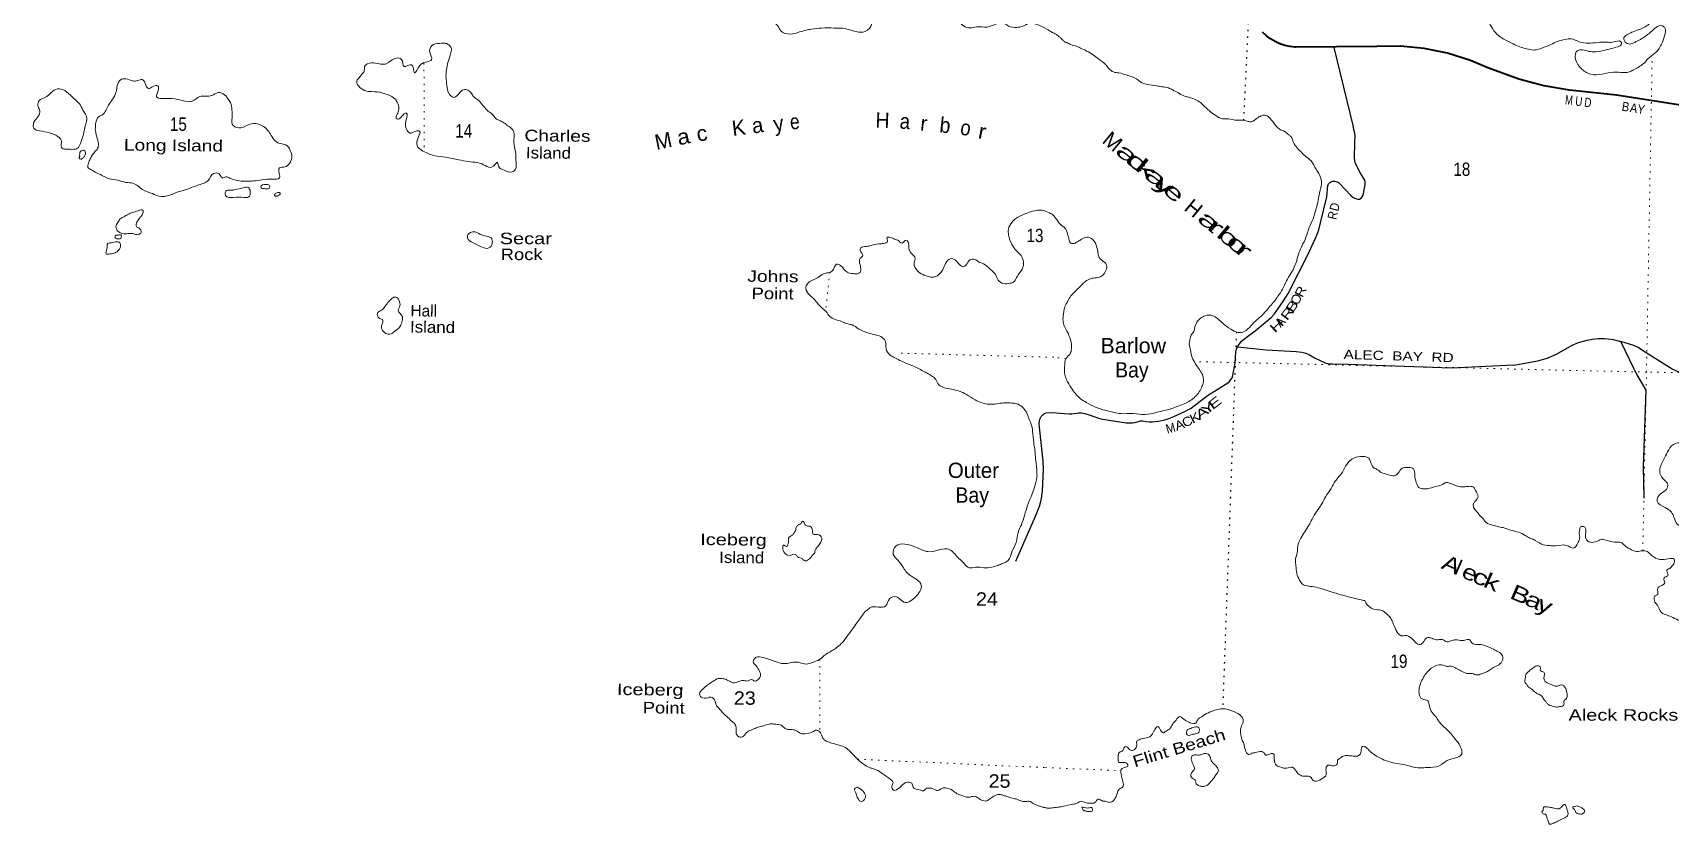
# Model space of a CAD drawing. Header units: feet. Extents: x -493433 to -244333, y 184684 to 373072.
# Drawn here: x -472415 to -451013, y 341896 to 352244 of the extents above; entities that cross this region are included whole.
import ezdxf
from ezdxf.enums import TextEntityAlignment as Align

# ---------------------------------------------------------------- set-up
doc = ezdxf.new("R2010")
doc.units = ezdxf.units.FT
doc.header["$LTSCALE"] = 60
doc.linetypes.add('DOTTED', pattern=[1.5, 0.3, -1.2])
for name, color, linetype, lineweight in [('26', 7, 'Continuous', 40), ('27', 7, 'Continuous', 13), ('29', 7, 'Continuous', 25), ('30', 7, 'Continuous', 13), ('39', 7, 'Continuous', 13), ('41', 7, 'Continuous', 13), ('6', 7, 'DOTTED', 25), ('7', 7, 'DOTTED', 13)]:
    doc.layers.add(name, color=color, linetype=linetype, lineweight=lineweight)
doc.layers.add('42', color=7, linetype='Continuous')

msp = doc.modelspace()

# ---------------------------------------------------------------- linework, layer by layer
at = {"layer": '26'}
msp.add_lwpolyline([(-450823.73, 351287.45), (-451716.31, 351426.56), (-452286.84, 351490.68), (-452327.88, 351494.92), (-452664.49, 351549.75), (-452993.52, 351639.46), (-453397.37, 351786.29), (-453625.33, 351882.28), (-453922.49, 351975.7), (-454227.79, 352037.55), (-454537.88, 352067.14), (-454849.37, 352064.16), (-455907.51, 352053.85), (-455917.11, 352054.43), (-455984.8, 352062.57), (-456051.28, 352077.75), (-456115.8, 352099.79), (-456177.67, 352128.46), (-456236.2, 352163.43), (-456290.76, 352204.34), (-456340.74, 352250.72)], dxfattribs=at)
at = {"layer": '29'}
for p, q in [((-455410.82, 352053.37), (-455156.37, 351013.03)), ((-451481.57, 347835.07), (-451660.13, 348208.85))]:
    msp.add_line(p, q, dxfattribs=at)
for points in [[(-456667.4, 348138.29), (-456618.59, 348207.21), (-456573.41, 348244.69), (-456436.76, 348346.13), (-456229.59, 348522.54), (-456184.41, 348568.84), (-456065.4, 348738.64), (-456004.79, 348835.66), (-455744.72, 349347.24), (-455633.42, 349598.62), (-455606.97, 349666.98), (-455581.63, 349757.38), (-455502.29, 350096.97), (-455489.06, 350246.91), (-455478.6, 350266.77), (-455462.07, 350284.41), (-455446.65, 350294.33), (-455422.95, 350304.25), (-455397.06, 350305.36), (-455365.1, 350296.53), (-455346.37, 350285.51), (-455330.38, 350268.96), (-455189.33, 350114.61), (-455157.93, 350091.46), (-455124.87, 350077.13), (-455095.12, 350070.51), (-455074.72, 350070.51), (-455052.14, 350081.54), (-455040.02, 350096.97), (-455027.9, 350121.23), (-455021.83, 350141.07), (-455000.35, 350260.15), (-454998.7, 350295.44), (-455004.2, 350317.48), (-455057.09, 350401.27), (-455093.47, 350465.23), (-455128.73, 350549.02), (-455136.44, 350573.28), (-455140.84, 350604.14), (-455133.13, 350814.74), (-455130.93, 350891.91), (-455133.13, 350931.61), (-455156.37, 351013.03)], [(-453056.28, 347898.66), (-452742.25, 347953.06), (-452622.13, 347988.34), (-452499.82, 348041.26), (-452292.65, 348160.34), (-452212.21, 348195.62), (-452099.81, 348226.49), (-452033.69, 348237.51), (-451956.55, 348246.33), (-451872.81, 348246.33), (-451825.43, 348244.13), (-451758.2, 348235.31), (-451660.13, 348208.85)], [(-459082.59, 347279.42), (-458990.31, 347271.7), (-458866.9, 347262.88), (-458834.09, 347263.43), (-458743.48, 347276.11), (-458726.1, 347276.66), (-458709.57, 347275.56), (-458662.18, 347265.63), (-458606.83, 347249.65), (-458472.65, 347202.79), (-458430.52, 347192.32), (-458121.98, 347143.81), (-458068.77, 347143.26), (-458041.22, 347144.36), (-458011.78, 347148.22), (-457932.44, 347170.27), (-457907.88, 347170.82), (-457857.51, 347161.45), (-457819.72, 347157.59), (-457778.17, 347157.04), (-457701.81, 347166.41), (-457620.26, 347184.05), (-457566.59, 347201.14), (-457501.79, 347227.05), (-457358.54, 347292.1), (-457308.95, 347318.56), (-457275.68, 347337.86), (-457234.01, 347364.87), (-457059.7, 347501.03), (-457005.35, 347537.97), (-456795.23, 347668.61), (-456772.84, 347686.82), (-456754.1, 347708.87), (-456739.78, 347733.12), (-456729.11, 347761.22), (-456699.2, 347927.7), (-456690.38, 348068.82), (-456681.39, 348106.88), (-456667.4, 348138.29)], [(-456667.4, 348138.29), (-456294.94, 348098.6), (-455900.44, 348078.75), (-455827.71, 348069.93), (-455774.82, 348056.7), (-455737.35, 348039.06), (-455653.61, 347990.55), (-455521.37, 347928.81), (-455479.5, 347917.78), (-455426.6, 347915.58), (-455345.76, 347910.64)], [(-450818.47, 347798.42), (-450886.56, 347807.53), (-450919.62, 347816.35), (-450987.94, 347847.22), (-451056.26, 347889.12), (-451373.62, 348091.98), (-451433.13, 348127.26), (-451488.22, 348153.72), (-451660.13, 348208.85)], [(-453056.28, 347898.66), (-453874.55, 347858.91), (-455345.76, 347910.64)], [(-451481.57, 347835.07), (-451449.61, 347770.19), (-451329.53, 347569.35), (-451367.55, 346572.6), (-451359.81, 346158.01)], [(-459565.1, 345335.01), (-459310.19, 345923.11), (-459253.93, 346064.39), (-459229.66, 346154.91), (-459217.52, 346249.84), (-459204.28, 346541.24), (-459206.49, 346642.79), (-459257.24, 347088.74), (-459258.89, 347131.78), (-459255.58, 347166), (-459250.07, 347192.49), (-459235.17, 347225.61), (-459210.35, 347254.31), (-459190.49, 347266.45), (-459168.98, 347274.18), (-459083.91, 347280.03)]]:
    msp.add_lwpolyline(points, dxfattribs=at)
at = {"layer": '39'}
msp.add_lwpolyline([(-458928.46, 349696.33), (-458972.71, 349727.88), (-458997.66, 349752.84), (-459031.92, 349802.29)], dxfattribs=at)
for points in [[(-451291.95, 357268.91), (-451269.2, 357309.04), (-451280.63, 357359.73), (-451279.89, 357414.29), (-451242.84, 357466.36), (-451179.44, 357526.17), (-451079.78, 357579.43), (-451051.74, 357562.89), (-451010.2, 357499.68), (-450962.7, 357428.31), (-450917.5, 357336.75), (-450894.26, 357263.67), (-450948.04, 357169.37), (-450974.09, 357034.28), (-451016.38, 356893.34), (-451060.88, 356738.28), (-451117.03, 356617.73), (-451154.38, 356543.43), (-451207.8, 356475.41), (-451326.14, 356383.98), (-451416.12, 356300.27), (-451516.46, 356196.48), (-451592.11, 356126.73), (-451635.59, 356046.44), (-451693.81, 355921.88), (-451737.33, 355839.58), (-451800.48, 355797.96), (-451880.09, 355734.32), (-451982.83, 355602.26), (-452037.15, 355467.55), (-452084.95, 355367.1), (-452150.84, 355272.97), (-452214.84, 355168.7), (-452294.04, 354985.79), (-452423.49, 354819.72), (-452463.65, 354686.84), (-452493.99, 354533.61), (-452539.04, 354338.13), (-452587.55, 354185.14), (-452664.16, 354044.65), (-452770.83, 353920.73), (-452901.7, 353799.14), (-452997.84, 353707.43), (-453101.94, 353623.9), (-453189.57, 353564.41), (-453321.82, 353489.34), (-453446.63, 353367.68), (-453535.11, 353245.54), (-453597.15, 353137.2), (-453671.24, 353033.06), (-453685.22, 352895.79), (-453624.77, 352737.32), (-453547.85, 352602.9), (-453410.96, 352423.21), (-453278.36, 352225.38), (-453144.28, 352136.7), (-453041.98, 352086.84), (-452867.12, 352027.93), (-452784.46, 352018.76), (-452691.24, 352043.81), (-452571.48, 352090.74), (-452490.19, 352130.1), (-452386.88, 352155.02), (-452305.99, 352164.06), (-452203.53, 352126.32), (-452078.61, 352106.48), (-451967.42, 352117.15), (-451834.1, 352121.45), (-451765.46, 352120.55), (-451656.37, 352125.18), (-451648.65, 352098.8), (-451699.64, 352061.06), (-451784.75, 352037.93), (-451888.09, 352010.99), (-452011.48, 351994.42), (-452100.17, 352005.7), (-452178.68, 352022.9), (-452231.44, 352003.38), (-452254.85, 351914.75), (-452199.8, 351804.87), (-452089.98, 351714.48), (-451940.81, 351696.34), (-451782.91, 351726.6), (-451659.77, 351724.98), (-451574.96, 351725.89), (-451475.46, 351767.02), (-451351.15, 351852.31), (-451281.52, 351924.16), (-451191.71, 351995.75), (-451115.3, 352122.09), (-451079.48, 352232.79), (-451088.45, 352315.79), (-451124.51, 352336.48), (-451193.45, 352315.15), (-451293.51, 352231.57), (-451417.81, 352148.31), (-451495.06, 352108.9)], [(-462824.74, 353569.5), (-462769.54, 353441.48), (-462677.52, 353353.52), (-462564.96, 353295.68), (-462434.42, 353217.42), (-462390.91, 353129.98), (-462381.66, 353051), (-462396.64, 352974.3), (-462425.97, 352879.56), (-462455.1, 352803.02), (-462497.94, 352767.08), (-462562.9, 352741.48), (-462617.4, 352748.14), (-462696.29, 352742.92), (-462751.43, 352690.93), (-462855.08, 352639.46), (-462883.5, 352627.63), (-462983.42, 352547.81), (-462994.73, 352436.69), (-462920.64, 352373.19), (-462815.36, 352388.24), (-462682.48, 352340.29), (-462634.81, 352262.92), (-462519.99, 352227.3), (-462392.35, 352254.24), (-462307.21, 352277.59), (-462234.29, 352290.96), (-462100.73, 352305.7), (-461939.02, 352305.98), (-461825.87, 352302.74), (-461680.72, 352266.79), (-461563.64, 352253.39), (-461461.77, 352327.13), (-461458.65, 352428.22), (-461560.99, 352496.07), (-461656.97, 352592.16), (-461563.41, 352645.76), (-461482.74, 352628.71), (-461380.53, 352548.73), (-461354.32, 352542.38), (-461259.42, 352533.27), (-461146, 352554.29), (-461008.59, 352550.79), (-460802.22, 352568.79), (-460725.22, 352586.16), (-460650.16, 352611.65), (-460622.92, 352700.34), (-460551.85, 352729.91), (-460496.07, 352654.48), (-460381.62, 352584.48), (-460323.69, 352521.16), (-460298.04, 352464.25), (-460298.7, 352403.58), (-460162.3, 352307.05), (-460079.28, 352320.31), (-459941.85, 352318.83), (-459793.77, 352367.8), (-459720.99, 352369.04), (-459662.77, 352332), (-459551.79, 352314.63), (-459482.96, 352324), (-459389.49, 352369.51), (-459274.53, 352346.02), (-459161.93, 352292.22), (-459087.61, 352248.95), (-459063.86, 352236.74)], [(-451495.06, 352108.9), (-451559.83, 352097.63), (-451611.8, 352136.72), (-451617.25, 352181.26), (-451580.42, 352217.16), (-451444.34, 352276.01), (-451340.73, 352323.16), (-451206.29, 352410.33), (-451147.37, 352437.85), (-451088.17, 352485.59), (-451008.23, 352573.47), (-450946.25, 352677.77), (-450865.47, 352828.31), (-450795.46, 352928.46), (-450705.46, 353014.2), (-450617.7, 353083.79), (-450479.55, 353146.65), (-450284.58, 353231), (-450106, 353297.38), (-449951.78, 353353.97), (-449803.59, 353412.66), (-449618.85, 353487.04)], [(-466460.4, 351214.02), (-466410.22, 351181.11), (-466356.31, 351119.86), (-466302.03, 351092.98), (-466241.77, 351057.95), (-466207.72, 351029.26), (-466139.6, 350973.92), (-466123.92, 350929.26), (-466127.02, 350830.19), (-466117.75, 350753.23), (-466102.55, 350664.07), (-466097.7, 350552.78), (-466104.77, 350459.82), (-466149.63, 350423.9), (-466252.46, 350447.26), (-466326.67, 350500.64), (-466342.29, 350551.37), (-466381.11, 350513.36), (-466436.01, 350483.62), (-466522.54, 350518.93), (-466611.18, 350546.18), (-466718.16, 350559.47), (-466849.29, 350583.13), (-467018.7, 350617.32), (-467159.98, 350637.05), (-467274.76, 350676.71), (-467353.1, 350722.05), (-467387.03, 350760.85), (-467371.54, 350884.05), (-467358.63, 350956.73), (-467407.13, 350957.25), (-467484.22, 350931.79), (-467541.86, 351021.4), (-467532.85, 351106.25), (-467529.88, 351193.19), (-467558.27, 351185.4), (-467613.49, 351125.32), (-467658.05, 351117.71), (-467665.98, 351131.95), (-467645.08, 351194.43), (-467628.23, 351256.94), (-467651.6, 351338.1), (-467685.46, 351384.98), (-467759.77, 351428.26), (-467840.33, 351455.42), (-467882.64, 351468.01), (-468013.94, 351475.49), (-468080.48, 351490.37), (-468156.64, 351549.84), (-468178.1, 351620.86), (-468147.41, 351654.91), (-468114.57, 351701.08), (-468083.81, 351741.2), (-468079.16, 351797.78), (-467983.57, 351851.35), (-467803.85, 351835.26), (-467683.82, 351906.78), (-467595, 351895.71), (-467559.64, 351802.29), (-467464.38, 351825.53), (-467427.13, 351719.96), (-467353.31, 351816.24), (-467280.07, 351859.95), (-467200.9, 351891.46), (-467226.09, 351990.83), (-467196.87, 352075.46), (-467093.47, 352104.69), (-467008.61, 352101.75), (-466942.62, 352036.32), (-466949.19, 351989.87), (-466959.76, 351947.51), (-466989.06, 351854.79), (-467008.26, 351761.96), (-467013.41, 351660.89), (-467002.38, 351559.64), (-466967.32, 351437.91), (-466907.11, 351398.84), (-466839.8, 351454.74), (-466784.75, 351498.64), (-466728.2, 351493.99), (-466684.16, 351455.09), (-466652.3, 351410.25), (-466580.16, 351352.84), (-466552.22, 351320.18), (-466460.4, 351214.02)], [(-459063.86, 352236.74), (-459036.13, 352220.86), (-459017.63, 352206.13), (-458998, 352192.54), (-458982.83, 352181.48)], [(-458909.6, 352118.7), (-458928.17, 352127.67), (-458944.06, 352140.72), (-458968.45, 352165.11), (-458982.83, 352181.48)], [(-458909.6, 352118.7), (-458898.96, 352115.5), (-458844.81, 352088.51), (-458766.38, 352065.24), (-458722.25, 352044.44), (-458640, 352004.95), (-458553.88, 351953.28), (-458485.92, 351901.85), (-458396.01, 351831.94), (-458344.32, 351772.64), (-458290.36, 351731.5), (-458217.85, 351718.41), (-458123.3, 351692.91), (-457990.72, 351642.65), (-457918.73, 351591.17), (-457842.32, 351567.92), (-457727.47, 351550.24), (-457656.95, 351539.2), (-457568.35, 351521.86), (-457520.2, 351498.99), (-457425.97, 351449.24), (-457349.75, 351411.85), (-457291.38, 351398.95), (-457187, 351353.1), (-457152.99, 351330.42), (-457099.14, 351281.2), (-457011.35, 351203.23), (-456993.38, 351188.84), (-456911.29, 351137.22), (-456865.11, 351118.42), (-456786.35, 351119.41), (-456677.59, 351099.78), (-456618.99, 351103.05), (-456534.42, 351085.76), (-456477.92, 351083), (-456418.83, 351122.65), (-456357.78, 351158.23), (-456297.13, 351163.49), (-456243.18, 351122.36), (-456183.57, 351050.82), (-456139.84, 350999.71), (-456093.8, 350970.8), (-456043.63, 350947.91), (-455997.72, 350908.89), (-455969.76, 350886.29), (-455938.5, 350809.06), (-455888.96, 350739.68), (-455827.25, 350674.19), (-455777.42, 350627.04), (-455705.53, 350567.47), (-455642.39, 350459.5), (-455606.81, 350402.43), (-455571.9, 350296.86), (-455596.13, 350147.59), (-455613.48, 350058.88), (-455645.52, 349929.93), (-455679.4, 349813.14), (-455731.46, 349696.58), (-455773.53, 349571.81), (-455827.63, 349453.26), (-455863.02, 349374.89), (-455894.8, 349264.13), (-455969.75, 349097.34), (-456029.63, 348999.08), (-456079.53, 348892.6), (-456139.36, 348798.39), (-456244.09, 348668.37), (-456338.4, 348562.48), (-456414.05, 348492.73), (-456491.83, 348414.92), (-456581.72, 348337.27), (-456662.64, 348326.21), (-456756.94, 348369.9), (-456860.9, 348446.06), (-456928.72, 348507.6), (-456994.84, 348544.85), (-457091.77, 348544.11), (-457152.8, 348510.55), (-457199.94, 348458.61), (-457229.32, 348376.12), (-457239.94, 348337.86), (-457272.87, 348291.8), (-457289.84, 348231.38), (-457298.76, 348168.83), (-457287.3, 348120.17), (-457268.4, 348024.91), (-457227.27, 347931.39), (-457189.65, 347876.31), (-457144.15, 347806.98), (-457122.6, 347758.19), (-457117.83, 347663.12), (-457140.86, 347602.78), (-457157.47, 347568.63), (-457268.15, 347446.79), (-457414.51, 347373.92), (-457568.73, 347317.33)], [(-471643.21, 350634.82), (-471602.2, 350688.98), (-471567.4, 350729.06), (-471556.61, 350791.64), (-471577.85, 350882.88), (-471596.85, 350994.33), (-471590, 351067.06), (-471552.76, 351145.54), (-471499.88, 351175.31), (-471460.91, 351227.48), (-471423.76, 351297.86), (-471372.4, 351374.17), (-471329.01, 351460.67), (-471299.35, 351585.74), (-471268.55, 351629.91), (-471197.68, 351641.28), (-471107.02, 351614.01), (-471044.3, 351619.4), (-470983.54, 351630.88), (-470943.65, 351581.91), (-470903.95, 351514.74), (-470853.18, 351536.44), (-470780.25, 351551.83), (-470774.89, 351487.05), (-470795.98, 351406.38), (-470685.07, 351382.94), (-470521.45, 351373.08), (-470329.67, 351350.79), (-470229.98, 351410.39), (-470074.2, 351422.87), (-469992.92, 351462.44), (-469864.39, 351386.22), (-469815.03, 351278.5), (-469809.65, 351215.74), (-469806.13, 351167.16), (-469807.41, 351049.87), (-469723.05, 351000.42), (-469615.61, 351029.6), (-469528.37, 351059), (-469423.57, 351031.57), (-469341.38, 350967.99), (-469297.63, 350902.8), (-469241.85, 350827.36), (-469179.55, 350794.33), (-469106.95, 350779.39), (-469049.13, 350705.95), (-469027.8, 350622.8), (-469059.08, 350534.15), (-469116.16, 350490.27), (-469191.09, 350476.92), (-469191.91, 350402.09), (-469190.5, 350345.44), (-469287.69, 350330.31), (-469421.21, 350319.62), (-469528.48, 350306.62), (-469712.39, 350308.6), (-469839.35, 350344.35), (-469889.72, 350359.05), (-469936.31, 350349.44), (-469982.22, 350402.52), (-470050.94, 350403.26), (-470122.67, 350313.02), (-470260.8, 350249.79), (-470413.02, 350192.78), (-470546.87, 350151.75), (-470622, 350120.2), (-470761.61, 350107.54), (-470850.18, 350140.86), (-470978.96, 350194.83), (-471105.4, 350277.1), (-471198.26, 350288.21), (-471303.07, 350315.63), (-471418.07, 350335.08), (-471528.66, 350388.85), (-471597.02, 350421.95), (-471647.24, 350450.81), (-471693.39, 350481.64), (-471690.93, 350522.07), (-471670.06, 350582.52), (-471643.21, 350634.82)], [(-471708.91, 351098.68), (-471725.76, 351036.17), (-471738.44, 350985.74), (-471757.57, 350898.98), (-471791.01, 350798.21), (-471830.11, 350733.91), (-471882.82, 350720.32), (-471961.64, 350721.17), (-472030.22, 350734.05), (-472044.08, 350760.49), (-472037.36, 350821.09), (-472087.16, 350888.37), (-472197.81, 350936.09), (-472324.87, 350961.73), (-472401.32, 350994.91), (-472398.42, 351075.78), (-472349.16, 351144.02), (-472324.38, 351192.29), (-472325.94, 351234.78), (-472347.53, 351293.67), (-472328.62, 351360.2), (-472255.47, 351395.82), (-472157.55, 351477.69), (-472066.23, 351511.09), (-471971.64, 351473.66), (-471873.6, 351381.59), (-471803.56, 351316.12), (-471760, 351232.72), (-471708.62, 351124.97), (-471710.93, 351098.71)], [(-471801.01, 350630.23), (-471790.16, 350691.01), (-471767.77, 350704.93), (-471745.47, 350710.75), (-471729.55, 350688.33), (-471732.12, 350637.8), (-471754.63, 350611.75), (-471785.17, 350591.85), (-471809.75, 350609.4), (-471800.92, 350630.45)], [(-469764.53, 350195.64), (-469668.94, 350215.09), (-469596.12, 350220.38), (-469572.44, 350167.53), (-469593.42, 350096.97), (-469656.14, 350091.58), (-469791.57, 350091.02), (-469894.36, 350118.42), (-469889.7, 350175), (-469833, 350184.5), (-469763.8, 350195.76)], [(-469371.78, 350260.86), (-469346.02, 350258.15), (-469324.92, 350251.83), (-469321.3, 350213.37), (-469341.62, 350203.47), (-469390.1, 350206.02), (-469430.41, 350216.57), (-469424, 350248.86), (-469393.25, 350259.51), (-469371.78, 350260.86)], [(-469249.6, 350134.41), (-469235.54, 350145.85), (-469212.73, 350154.72), (-469195.62, 350154.09), (-469184.85, 350150.92), (-469182.32, 350142.68), (-469182.95, 350135.08), (-469190.55, 350123.67), (-469205.13, 350114.8), (-469220.97, 350109.73), (-469238.71, 350109.1), (-469247.58, 350110.36), (-469253.29, 350117.33), (-469253.29, 350127.47), (-469249.48, 350134.44)], [(-471217.27, 349841.44), (-471170.48, 349869.25), (-471109.56, 349894.88), (-471036.56, 349916.34), (-470977.84, 349925.82), (-470974.24, 349885.33), (-470998.95, 349843.13), (-471037.88, 349795.01), (-471062.73, 349740.67), (-471055.04, 349704.18), (-471028.9, 349691.76), (-470999.22, 349632.79), (-471027.78, 349608.82), (-471112.58, 349617.83), (-471217.69, 349616.94), (-471296.23, 349644.08), (-471327.86, 349709.14), (-471300.97, 349765.48), (-471271.91, 349810.49), (-471217.27, 349841.44)], [(-459031.92, 349802.29), (-459047.33, 349821.47), (-459077.22, 349860.22), (-459127.44, 349889.08), (-459207.93, 349922.31), (-459280.69, 349923.09), (-459361.71, 349907.79), (-459455.09, 349870.36), (-459566.85, 349816.96), (-459613.88, 349766.9), (-459663.38, 349676.42), (-459660.17, 349599.53), (-459642.69, 349534.62), (-459585.26, 349424.79), (-459535.33, 349369.64), (-459487.4, 349316.54), (-459469.72, 349269.83), (-459466.4, 349203.05), (-459511.88, 349110.51), (-459555.02, 349046.25), (-459594.08, 348985.99), (-459640.76, 348968.29), (-459727.71, 348965.19), (-459797.97, 349010.44), (-459829.53, 349081.57), (-459899.5, 349153.11), (-459989.68, 349224.87), (-460054.09, 349249.84), (-460100.24, 349280.67), (-460167.02, 349273.3), (-460214.19, 349211.11), (-460248.83, 349185.19), (-460303.09, 349214.09), (-460355.05, 349269.26), (-460423.54, 349290.23), (-460482.86, 349226.14), (-460520.07, 349149.69), (-460579.5, 349075.5), (-460626.24, 349051.73), (-460690.92, 349052.43), (-460755.39, 349071.33), (-460801.64, 349094.07), (-460869.71, 349153.46), (-460895.41, 349206.32), (-460888.78, 349258.84), (-460880.28, 349297.17), (-460932.14, 349360.43), (-460965.55, 349447.76), (-460969.09, 349494.32), (-460996.96, 349533.04), (-461051.95, 349495.21), (-461096.13, 349521.98), (-461150.43, 349546.83), (-461204.78, 349567.64), (-461249.27, 349566.1), (-461241.69, 349519.5), (-461294.56, 349489.74), (-461357.28, 349484.34), (-461456.56, 349463.17), (-461521.38, 349449.71), (-461592.34, 349430.25), (-461600.8, 349395.96), (-461565.1, 349332.87), (-461599.9, 349292.8), (-461600.83, 349207.86), (-461599.82, 349114.81), (-461640.48, 349093), (-461690.98, 349095.57), (-461771.63, 349114.64), (-461855.59, 349200.49), (-461907.94, 349219.26), (-461963.47, 349130.87), (-462018.31, 349107.19), (-462079.11, 349091.66), (-462150.38, 349043.89), (-462221.49, 349010.28), (-462290.73, 348962.48), (-462309.58, 348902.01), (-462264, 348818.59), (-462205.99, 348763.36), (-462160.07, 348710.28), (-462110.14, 348655.13), (-462046.08, 348597.81), (-461996.24, 348534.57), (-461863.47, 348476.51), (-461756.77, 348436.93), (-461704.36, 348424.23), (-461624.04, 348374.83), (-461511.39, 348325.07), (-461420.73, 348297.8), (-461332.07, 348272.57), (-461274.07, 348215.32), (-461264.65, 348152.52), (-461255.21, 348091.74), (-461185.31, 348014.13), (-461122.98, 347983.12)], [(-471386.74, 349499.43), (-471350.29, 349505.11), (-471285.6, 349506.43), (-471265.78, 349469.81), (-471292.81, 349401.34), (-471335.62, 349367.42), (-471404.51, 349351.98), (-471457.02, 349356.59), (-471446.3, 349413.11), (-471443.75, 349461.62), (-471435.35, 349489.85), (-471413.06, 349495.67), (-471386.74, 349499.43)], [(-471333.11, 349597.96), (-471294.69, 349599.57), (-471258.31, 349599.17), (-471262.8, 349558.77), (-471294.73, 349549.43), (-471332.75, 349557.03), (-471333.11, 349597.96)], [(-466564.8, 349607.23), (-466486.22, 349584.13), (-466425.79, 349565.28), (-466408.37, 349494.3), (-466453.54, 349430.07), (-466550.39, 349445.27), (-466658.98, 349497.01), (-466733.03, 349564.55), (-466728.57, 349602.93), (-466706.1, 349624.93), (-466653.35, 349642.57), (-466564.8, 349607.23)], [(-457568.73, 347317.33), (-457718.61, 347282.92), (-457880.54, 347252.71), (-458027.77, 347264.76), (-458191.32, 347264.9), (-458364.49, 347299.52), (-458517.31, 347346), (-458641.62, 347410.31), (-458719.7, 347459.85), (-458842.94, 347602.97), (-458902.14, 347704.82), (-458925.38, 347777.9), (-458928.1, 347874.96), (-458910.5, 347981.87), (-458857.11, 348047.87), (-458838.1, 348110.28), (-458897.56, 348341.51), (-458932.94, 348412.72), (-458948.27, 348473.57), (-458942.91, 348570.52), (-458913.07, 348687.37), (-458888.21, 348733.54), (-458844.86, 348803.72), (-458797.75, 348853.63), (-458744.52, 348907.51), (-458701.55, 348949.39), (-458664.7, 348987.31), (-458613.82, 349016.96), (-458567.14, 349034.54), (-458492.31, 349043.66), (-458433.38, 349071.18), (-458388.1, 349135.27), (-458379.09, 349203.88), (-458408.83, 349244.7), (-458474.65, 349304.19), (-458493.83, 349379.23), (-458526.61, 349492.87), (-458560.3, 349539.8), (-458636.6, 349571.13), (-458705.62, 349543.74), (-458756.5, 349514.09), (-458805.28, 349490.47), (-458847.62, 349495.07), (-458859.56, 349507.36), (-458874.98, 349562.14), (-458888.5, 349606.79), (-458902.01, 349653.46), (-458928.46, 349696.33)], [(-467773.1, 348718.21), (-467740.41, 348750.21), (-467709.76, 348780.22), (-467655.15, 348783.68), (-467619.37, 348728.68), (-467622.18, 348655.9), (-467638.72, 348621.7), (-467620.97, 348581.06), (-467583.15, 348528.06), (-467592, 348457.37), (-467621, 348392.96), (-467682.18, 348343.06), (-467749.32, 348303.33), (-467801.75, 348314.01), (-467851.69, 348369.16), (-467855.22, 348415.71), (-467840.61, 348458.03), (-467838.28, 348486.32), (-467880.48, 348509.02), (-467906.47, 348535.59), (-467905.92, 348586.15), (-467855.04, 348617.96), (-467812.84, 348665.77), (-467783.75, 348700.15), (-467773.1, 348718.21)], [(-461122.98, 347983.12), (-461036.54, 347939.72), (-460901.7, 347885.68), (-460759, 347811.33), (-460706.74, 347784.47), (-460654.54, 347751.55), (-460600.59, 347694.33), (-460584.8, 347659.78), (-460518.65, 347608.5), (-460405.74, 347583.02), (-460304.93, 347559.68), (-460212.42, 347516.21), (-460097.99, 347444.19), (-459916.69, 347387.63), (-459815.57, 347392.6), (-459722.45, 347405.76), (-459619.4, 347402.62), (-459552.79, 347393.82), (-459484.52, 347352.63), (-459426.66, 347283.24), (-459397.24, 347200), (-459363.72, 347122.78), (-459346.5, 347033.6), (-459331.92, 346887.82), (-459318.69, 346802.73), (-459311.51, 346719.73), (-459306.13, 346656.98), (-459289.73, 346492.98), (-459290.39, 346432.31), (-459322.13, 346301.18), (-459357.57, 346202.46), (-459411.61, 346065.51), (-459451.44, 345934.48), (-459493.21, 345811.55), (-459530.51, 345727.01), (-459562.43, 345579.71), (-459616.32, 345456.91), (-459666.04, 345346.21), (-459735.19, 345306.51), (-459798.13, 345280.89), (-459885.32, 345255.54), (-459982.4, 345250.52), (-460093.49, 345257.78), (-460174.42, 345250.57), (-460242.54, 345305.91), (-460336.54, 345397.94), (-460394.47, 345461.26), (-460464.83, 345496.4), (-460582.25, 345479.46), (-460717.88, 345460.7), (-460870.89, 345516.96), (-461017.98, 345558.99), (-461131.43, 345535.95), (-461166.97, 345427.11), (-461109.22, 345347.61), (-461033.5, 345247.69), (-460991.7, 345188.59), (-460857.32, 345092.08), (-460801.52, 345018.67), (-460808.18, 344964.13), (-460865.67, 344881.83), (-460935.07, 344819.88), (-461012.13, 344796.44), (-461080.41, 344837.62), (-461126.54, 344870.48), (-461215.75, 344845.15), (-461265.29, 344750.62), (-461362.48, 344735.49), (-461473.75, 344726.58), (-461514.54, 344692.64), (-461530.82, 344682.7), (-461549.25, 344660.65), (-461639.57, 344534.2), (-461701.17, 344445.88), (-461779.11, 344341.55), (-461846.73, 344257.33), (-461914.04, 344201.42), (-461973.09, 344161.61), (-462046.29, 344121.95), (-462134.01, 344048.06), (-462211.16, 344016.53), (-462306.46, 343989.24), (-462385.08, 344008.29), (-462482.05, 344013.38), (-462579.26, 343996.23), (-462666.03, 344009.3), (-462726.44, 344030.18), (-462863.41, 344074.13), (-462966.48, 344075.24), (-462997.39, 344020.96), (-462961.61, 343965.97), (-462915.87, 343896.71), (-462904.38, 343837.93), (-462989.99, 343772.11), (-463006.01, 343786.44), (-463074.92, 343768.98), (-463103.17, 343773.33)], [(-449494.24, 346434.71), (-449441.81, 346429.98), (-449368.94, 346443.17), (-449321.5, 346517.33), (-449324.55, 346590.15), (-449327.77, 346650.83), (-449373.7, 346687.82), (-449530.89, 346710.11), (-449619.47, 346729.47), (-449687.94, 346742.5), (-449759.99, 346789.94), (-449836.01, 346841.48), (-449922.27, 346883.04), (-450026.75, 346920.8), (-450073.38, 346907.27), (-450218.09, 346955.67), (-450345.49, 346941.17), (-450444.38, 346944.5), (-450512.36, 346993.91), (-450571.89, 346921.92), (-450637.69, 346833.85), (-450692.72, 346796.17), (-450781.11, 346829.67), (-450885.37, 346883.6), (-450994.95, 346842.6), (-451061, 346736.33), (-451112.84, 346635.95), (-451147.16, 346486.81), (-451081.86, 346388.93), (-451048.09, 346348.05), (-451063.23, 346273.46), (-451134.6, 346221.84), (-451184.44, 346119.41), (-451080.56, 346037.18), (-450996.6, 345975.43), (-450961.22, 345904.22), (-450919.95, 345820.8), (-450843.97, 345765.22), (-450788.84, 345661.4), (-450731.53, 345569.68), (-450688.52, 345466.02), (-450685.27, 345407.36), (-450586.93, 345363.61), (-450514.15, 345370.74), (-450464.28, 345325.61), (-450463.49, 345234.64), (-450436.32, 345153.42), (-450390.36, 345118.45), (-450352.8, 345059.34), (-450333.46, 344996.42), (-450267.71, 344930.87), (-450234.38, 344857.66), (-450208.82, 344806.78), (-450150.72, 344773.68), (-450086.55, 344740.49), (-450075.45, 344665.55), (-450088.33, 344609.12), (-450151.98, 344531.12), (-450190.8, 344497.27), (-450249.65, 344475.81), (-450294.03, 344478.42), (-450283.5, 344510.62), (-450280.82, 344559.1), (-450292.83, 344567.34), (-450337.57, 344543.68), (-450384.71, 344491.74), (-450440.06, 344429.81), (-450512.87, 344420.66), (-450518.87, 344424.78), (-450541.03, 344429.11), (-450603.42, 344444.09), (-450681.84, 344467.36), (-450806.38, 344515.49), (-450886.61, 344554.95), (-450978.89, 344598.62), (-451053.17, 344629.92), (-451125.41, 344663.21), (-451145.27, 344687.73), (-451178.63, 344758.92), (-451212.4, 344799.79), (-451222, 344836.31), (-451215.4, 344876.65), (-451182.85, 344894.41), (-451176.11, 344944.86), (-451171.47, 344989.27), (-451144.96, 345009.13), (-451081.72, 345056.81), (-451093.5, 345081.23), (-451093.01, 345117.6), (-451044.18, 345145.26), (-451053.59, 345195.92), (-451057.35, 345216.18), (-451006.39, 345251.9), (-451002.27, 345257.91), (-450967.38, 345299.9), (-450962.52, 345360.48), (-451039.15, 345367.55)], [(-451039.15, 345367.55), (-451148.3, 345358.88), (-451220.62, 345386.11), (-451272.56, 345427.22), (-451314.49, 345462.14), (-451378.98, 345471.08), (-451451.76, 345463.95), (-451542.19, 345495.46), (-451610.2, 345542.85), (-451644.11, 345573.62), (-451712.61, 345584.63), (-451821.43, 345600.21), (-451855.61, 345610.77), (-451903.89, 345623.54), (-451962.79, 345598.03), (-452067.93, 345587.29), (-452099.98, 345605.91), (-452111.88, 345622.23), (-452121.5, 345656.72), (-452116.78, 345707.2), (-452116.15, 345753.68), (-452137.92, 345786.31), (-452160.07, 345790.65), (-452184.41, 345782.88), (-452195.02, 345744.61), (-452203.86, 345688.13), (-452196.28, 345651.65), (-452198.6, 345629.44), (-452223.67, 345567.11), (-452276.98, 345507.17), (-452367.38, 345540.7), (-452510.82, 345534.51), (-452587.48, 345539.56), (-452694.23, 345559.16), (-452804.44, 345621.25), (-452846.64, 345635.96), (-452908.73, 345673.16), (-452995.01, 345712.71), (-453099.6, 345742.38), (-453198.11, 345774), (-453268.6, 345787.06), (-453334.94, 345808.15), (-453419.29, 345841.6), (-453445.13, 345872.26), (-453504.81, 345937.74), (-453544.53, 345986.77), (-453582.2, 346037.8), (-453585.61, 346084.34), (-453565.01, 346114.39), (-453523.65, 346186.62), (-453557.01, 346257.81), (-453576.71, 346294.45), (-453612.8, 346313.12), (-453677.45, 346309.93), (-453734.01, 346308.65), (-453808.56, 346319.74), (-453844.68, 346336.39), (-453896.92, 346355.27), (-453947.31, 346362), (-453988.01, 346338.28), (-454085.29, 346311.26), (-454131.94, 346295.7), (-454237.13, 346280.92), (-454293.47, 346295.81), (-454332.91, 346365.06), (-454351.84, 346458.29), (-454368.86, 346543.42), (-454429.2, 346560.38), (-454532.46, 346539.51), (-454557.17, 346503.45), (-454585.9, 346469.46), (-454616.43, 346451.67), (-454703.02, 346468.99), (-454789.49, 346494.38), (-454845.47, 346535.55), (-454891.57, 346560.41), (-454928.92, 346635.7), (-454952.54, 346680.48), (-455028.95, 346703.72), (-455148.35, 346683.06), (-455240.32, 346601.39), (-455296.19, 346501.06), (-455390.7, 346381.02), (-455444.47, 346286.72), (-455516.6, 346178.52), (-455566.31, 346086.19), (-455632.25, 345988.01), (-455694.23, 345883.71), (-455735.67, 345805.42), (-455787.29, 345721.2), (-455840.93, 345637.01), (-455880.71, 345532.42), (-455887.88, 345449.64), (-455911.57, 345340.79), (-455904.37, 345276.01), (-455893.6, 345176.82), (-455856.42, 345089.41)], [(-462193.97, 345446.04), (-462250.89, 345380.15), (-462303.88, 345340.27), (-462322.09, 345338.44), (-462356.14, 345367.12), (-462418.53, 345392.07), (-462440.43, 345422.64), (-462527.47, 345411.44), (-462583.75, 345440.37), (-462611.21, 345517.52), (-462602.82, 345545.74), (-462562.59, 345527.11), (-462544.14, 345551.18), (-462537.7, 345585.49), (-462535.11, 345638.05), (-462490.25, 345673.97), (-462463.62, 345706.04), (-462442.95, 345748.29), (-462436.6, 345774.52), (-462426.3, 345792.61), (-462399.78, 345814.57), (-462373.36, 345828.45), (-462358.92, 345854.58), (-462340.73, 345854.39), (-462328.94, 345823.92), (-462296.89, 345797.28), (-462250.49, 345788.69), (-462222.77, 345735.81), (-462217.19, 345691.25), (-462136.48, 345678.25), (-462100.76, 345617.19), (-462123.48, 345572.94), (-462160.47, 345516.7), (-462185.03, 345488.65), (-462193.97, 345446.04)], [(-455856.42, 345089.41), (-455820.79, 345036.38), (-455758.51, 345013.33), (-455694.02, 345004.39), (-455591.37, 344980.8), (-455482.77, 344949.05), (-455378.23, 344915.33), (-455263.6, 344881.48), (-455177.07, 344860.12), (-455068.41, 344832.41), (-455003.98, 344819.44)], [(-455003.98, 344819.44), (-454972.42, 344764.44), (-454854.13, 344702.24), (-454779.61, 344689.13), (-454715.61, 344643.82), (-454673.82, 344598.79), (-454640.32, 344537.71), (-454609.06, 344460.48), (-454581.51, 344407.57), (-454527.63, 344360.36), (-454467.02, 344363.61), (-454428.82, 344350.97), (-454356.97, 344289.39), (-454292.95, 344246.09), (-454248.23, 344267.74), (-454196.89, 344331.75), (-454130.3, 344328.85), (-454067.99, 344307.81), (-453989.21, 344310.82), (-453929.03, 344281.73), (-453878.4, 344293.19), (-453819.66, 344306.56), (-453730.95, 344297.31), (-453666.16, 344310.6), (-453639.89, 344312.28), (-453612.14, 344273.51), (-453487.34, 344245.58), (-453416.96, 344224.44), (-453322.6, 344184.79), (-453262.47, 344151.66), (-453204.67, 344096.32), (-453203.41, 344039.7), (-453254.68, 343981.76), (-453323.81, 343946.28), (-453429.71, 343878.95), (-453482.44, 343861.45), (-453541.18, 343848.08), (-453599.5, 343865.01), (-453676.19, 343868.05), (-453748.39, 343903.36), (-453814.57, 343936.58), (-453876.83, 343961.65), (-453927.32, 343960.3), (-454001.74, 343981.49), (-454119.32, 343946.66), (-454225.8, 343836.88), (-454292.59, 343676.05), (-454293.63, 343599.25), (-454256.15, 343534.07), (-454181.75, 343510.85), (-454160.48, 343441.85), (-454125.29, 343356.48), (-454067.62, 343291.04), (-454030.06, 343231.92), (-453950.38, 343152.04), (-453890.61, 343092.63), (-453834.99, 343025.19), (-453771.51, 342941.47), (-453738.21, 342866.24), (-453736.84, 342817.71), (-453796.04, 342769.98), (-453927.83, 342729.27), (-454039.88, 342655.95), (-454185.5, 342637.65), (-454284.5, 342632.89), (-454393.29, 342650.5), (-454530.15, 342682.62), (-454636.93, 342700.2), (-454749.51, 342736.05), (-454849.79, 342785.88), (-454929.77, 342843.54), (-454973.58, 342888.59), (-455033.82, 342913.64), (-455048.25, 342891.59), (-455061.4, 342814.95), (-455085.93, 342793.04), (-455154.65, 342787.88), (-455227.26, 342792.88), (-455287.91, 342787.62), (-455340.92, 342749.91), (-455363.37, 342732.01), (-455361.81, 342697.63), (-455404.73, 342659.78), (-455447.07, 342664.39), (-455489.43, 342666.96), (-455512.49, 342604.6), (-455509.3, 342541.9), (-455576.68, 342486.19), (-455659.8, 342461), (-455683.86, 342473.45), (-455713.6, 342514.27), (-455774.02, 342525.17), (-455846.56, 342536.24), (-455898.36, 342587.45), (-455950.14, 342640.69), (-456029.06, 342627.58), (-456103.56, 342642.71)], [(-452864.83, 343687.44), (-452876.75, 343709.95), (-452902.61, 343738.59), (-452914.23, 343775.13), (-452905.63, 343813.42), (-452894.88, 343861.79), (-452876.47, 343879.74), (-452845.78, 343909.66), (-452796.81, 343947.42), (-452746.04, 343968.99), (-452711.94, 343952.37), (-452710.25, 343928.09), (-452712.54, 343907.91), (-452666.44, 343883.04), (-452656.81, 343848.55), (-452663.52, 343800.12), (-452611.86, 343738.8), (-452569.66, 343724.1), (-452527.51, 343705.35), (-452487.16, 343702.79), (-452444.55, 343718.4), (-452402.35, 343703.7), (-452366.97, 343632.48), (-452359.71, 343571.74), (-452376.41, 343531.54), (-452398.84, 343515.66), (-452401.65, 343457.08), (-452452.44, 343433.49), (-452496.94, 343428.01), (-452555.32, 343440.91), (-452597.52, 343455.61), (-452623.43, 343480.21), (-452647.28, 343508.83), (-452663.21, 343525.21), (-452688.85, 343570.02), (-452700.82, 343580.28), (-452738.93, 343598.98), (-452773.01, 343617.62), (-452826.88, 343664.82), (-452864.83, 343687.44)], [(-463103.17, 343773.33), (-463149.66, 343773.83), (-463247, 343744.54), (-463295.35, 343759.22), (-463339.57, 343781.95), (-463389.92, 343798.67), (-463456.59, 343801.41), (-463527.75, 343763.75), (-463594.95, 343717.96), (-463658.22, 343662.01), (-463699.32, 343599.75), (-463677.53, 343559.07), (-463592.73, 343550.06), (-463552.2, 343559.74), (-463496.21, 343504.53), (-463476.64, 343445.66), (-463436.68, 343402.76), (-463390.79, 343347.65), (-463328.73, 343292.38), (-463270.76, 343233.1), (-463236.68, 343206.44), (-463221.73, 343095.04), (-463202, 343050.33), (-463137.44, 343039.52), (-463088.36, 343091.58), (-463023.29, 343127.28), (-462958.29, 343156.92), (-462850.82, 343188.12), (-462755.59, 343209.34), (-462701.08, 343202.69), (-462630.48, 343189.79), (-462590.41, 343157), (-462548.19, 343136.32), (-462493.64, 343133.71), (-462423.1, 343114.74), (-462368.91, 343079.78), (-462324.45, 343079.3), (-462225.15, 343102.5), (-462168.3, 343126.15), (-462118.17, 343089.21), (-462072.61, 343003.77), (-462034.47, 342979.09), (-461972.04, 342958.19), (-461873.32, 342928.81), (-461792.81, 342897.6), (-461730.7, 342846.37), (-461680.75, 342793.25), (-461636.77, 342748.28), (-461556.63, 342682.69), (-461460.17, 342631.09), (-461415.84, 342618.48), (-461229.14, 342501.18), (-461171.17, 342441.9), (-461185.82, 342395.54), (-461164.16, 342342.72), (-461087.01, 342374.25), (-461003.42, 342440.09), (-460926.71, 342431.17), (-460909.05, 342382.44), (-460812.48, 342340.95), (-460774.16, 342332.45), (-460743.56, 342358.41), (-460680.8, 342367.85), (-460658.61, 342363.56), (-460584.12, 342336.47), (-460515.01, 342372.13), (-460470.59, 342367.6), (-460406.11, 342348.71), (-460352.01, 342305.65), (-460281.6, 342274.55), (-460190.92, 342249.3), (-460140.3, 342256.85), (-460103.86, 342262.52), (-460045.58, 342231.56), (-459981.24, 342200.53), (-459950.9, 342202.22), (-459893.91, 342238.01), (-459836.95, 342271.78), (-459790.31, 342285.44), (-459745.91, 342278.89), (-459701.58, 342266.28), (-459633.13, 342241.27), (-459560.53, 342226.33), (-459488.06, 342199.25), (-459449.72, 342192.77), (-459395.11, 342196.23), (-459372.92, 342191.94), (-459348.87, 342173.48), (-459310.69, 342152.85), (-459292.59, 342144.56), (-459258.34, 342134.08), (-459214.03, 342119.44)], [(-456103.56, 342642.71), (-456161.78, 342667.74), (-456187.12, 342734.78), (-456188.59, 342775.23), (-456196.09, 342817.78), (-456244.59, 342814.37), (-456297.27, 342800.92), (-456331.07, 342839.77), (-456417.93, 342836.87), (-456476.66, 342823.49), (-456525.31, 342809.99), (-456564.97, 342863.06), (-456586, 342950.26), (-456611.48, 343007.2), (-456621.05, 343045.73), (-456630.32, 343106.5), (-456621.43, 343167.02), (-456594.25, 343235.39), (-456597.72, 343277.89), (-456663.46, 343343.44), (-456767.83, 343389.28), (-456848.36, 343406.52), (-457000.23, 343374.15), (-457095.71, 343330.94), (-457154.8, 343291.29), (-457185.38, 343269.46), (-457214.33, 343219.3), (-457258.85, 343211.81), (-457321.08, 343238.9), (-457387.12, 343282.22), (-457421.16, 343302.89), (-457472.23, 343259.09), (-457517.44, 343201.06), (-457554.57, 343142.93), (-457601.38, 343115.25), (-457642.09, 343091.53), (-457673.89, 343128.33), (-457711.62, 343175.32), (-457750.55, 343133.39), (-457816.44, 343039.25), (-457901.52, 343018.13), (-457942.06, 343006.54), (-457984.81, 342980.82), (-457985.39, 342938.38), (-458002.22, 342888.07), (-458045, 342860.33), (-458083.13, 342877.01), (-458101, 342899.48), (-458131.12, 342912), (-458147.4, 342902.11), (-458159.87, 342876), (-458176.38, 342849.93), (-458200.68, 342844.19), (-458226.44, 342731.33), (-458222.7, 342709.05), (-458184.4, 342704.5), (-458154.12, 342704.1), (-458117.92, 342693.52), (-458104.34, 342652.91), (-458126.71, 342641.07), (-458165.2, 342631.47), (-458185.61, 342615.57), (-458190.41, 342559.04), (-458175.19, 342490.11), (-458165.56, 342455.62), (-458172.63, 342380.92), (-458186.87, 342373.02), (-458233.9, 342329.17), (-458248.83, 342270.74), (-458273.65, 342226.6), (-458326.74, 342182.83), (-458385.15, 342193.71), (-458441.54, 342204.56), (-458489.74, 342223.38), (-458532.74, 342179.48), (-458595.43, 342172.22), (-458663.98, 342179.19), (-458706.13, 342197.93), (-458775.2, 342166.5), (-458833.91, 342155.15), (-458941.38, 342130.51)], [(-457263.57, 343156.29), (-457235.26, 343165), (-457202.87, 343170.64), (-457182.77, 343164.31), (-457165.07, 343129.71), (-457175.6, 343097.51), (-457232.42, 343076.02), (-457272.93, 343066.45), (-457305.37, 343056.77), (-457327.47, 343065.15), (-457335.21, 343089.51), (-457316.44, 343133.73), (-457279.89, 343149.42), (-457263.57, 343156.29)], [(-457149.28, 342804.06), (-457102.63, 342819.61), (-457062.29, 342817.06), (-457028.43, 342782.25), (-457010.95, 342731.49), (-456965.28, 342674.28), (-456937.43, 342643.6), (-456917.85, 342598.87), (-456950.91, 342542.7), (-456979.8, 342496.59), (-457020.81, 342450.64), (-457069.91, 342402.77), (-457120.57, 342389.29), (-457168.89, 342400.03), (-457208.93, 342424.82), (-457220.42, 342471.46), (-457248.43, 342490.02), (-457280.13, 342534.91), (-457261.36, 342579.14), (-457230.53, 342619.16), (-457249.92, 342678.03), (-457263.56, 342714.6), (-457273.11, 342755.15), (-457264.62, 342785.36), (-457234.1, 342803.15), (-457171.54, 342800.31), (-457149.28, 342804.06)], [(-461562.51, 342328.81), (-461544.6, 342302.33), (-461530.81, 342269.82), (-461539.35, 342227.44), (-461567.96, 342199.43), (-461600.32, 342197.76), (-461622.26, 342224.28), (-461649.98, 342277.17), (-461657.74, 342307.59), (-461673.55, 342340.12), (-461673.33, 342360.34), (-461659.03, 342374.35), (-461610.61, 342365.74), (-461562.51, 342328.81)], [(-459214.03, 342119.44), (-459204.95, 342117.08), (-459196.82, 342115.26), (-459190.58, 342113.61)], [(-458941.38, 342130.51), (-459004.21, 342121.34), (-459075.18, 342111.8), (-459141.91, 342106.51), (-459190.58, 342113.61)], [(-458627.77, 342108.27), (-458604.32, 342111.69), (-458576, 342115.36), (-458564.22, 342090.95), (-458568.56, 342068.77), (-458590.82, 342065.02), (-458617.09, 342063.35), (-458661.42, 342070), (-458683.52, 342078.37), (-458695.38, 342096.72), (-458701.17, 342117.01), (-458666.35, 342114.06), (-458627.77, 342108.27)], [(-452555.12, 342112.84), (-452530.98, 342106.46), (-452490.69, 342099.86), (-452464.45, 342099.52), (-452440, 342115.36), (-452425.63, 342133.37), (-452388.99, 342155.12), (-452373.19, 342128.63), (-452359.69, 342081.96), (-452348.18, 342037.34), (-452356.69, 342005.11), (-452370.99, 341993.17), (-452411.66, 341971.47), (-452482.81, 341936.02), (-452533.61, 341912.44), (-452570.14, 341898.77), (-452590.32, 341899.03), (-452602.14, 341921.42), (-452611.87, 341947.83), (-452619.65, 341970.17), (-452627.39, 341994.53), (-452643.11, 342027.08), (-452663.27, 342029.36), (-452689.18, 342053.96), (-452674.67, 342082.07), (-452662.01, 342122.33), (-452639.77, 342124.06), (-452599.45, 342119.49), (-452555.12, 342112.84)], [(-452229.75, 342134.83), (-452203.62, 342126.4), (-452169.49, 342111.8), (-452147.51, 342095.34), (-452133.62, 342076.96), (-452138.01, 342050.74), (-452154.38, 342034.79), (-452184.75, 342029.12), (-452212.95, 342033.54), (-452235.08, 342039.89), (-452252.94, 342062.36), (-452258.75, 342080.63), (-452274.69, 342097.01), (-452286.52, 342117.38), (-452280.39, 342123.37), (-452262.14, 342129.19), (-452229.75, 342134.83)]]:
    msp.add_spline(points, degree=3, dxfattribs=at)
at = {"layer": '6'}
msp.add_line((-456683.71, 348333.26), (-456862.46, 343406.21), dxfattribs=at)
msp.add_lwpolyline([(-456474.57, 353685.75), (-456476.14, 353452.07), (-456590.44, 351098.16)], dxfattribs=at)
at = {"layer": '7'}
for p, q in [((-467301.65, 351847.95), (-467297, 350687.29)), ((-461995.86, 349115.62), (-462052.34, 348603.54)), ((-459069.03, 348000.94), (-461089.85, 348055.57)), ((-458910.61, 347981.51), (-459069.03, 348000.94)), ((-462125.88, 344052.95), (-462129.63, 343102.01)), ((-461635.47, 342747.02), (-459179.73, 342636.53)), ((-459179.73, 342636.53), (-458191.77, 342598.19))]:
    msp.add_line(p, q, dxfattribs=at)
for points in [[(-451371.23, 345471.23), (-451323.12, 347807.09), (-451248.48, 351950.43)], [(-443086.87, 347727.98), (-446034.12, 347733.36), (-451323.12, 347807.09), (-456698.25, 347932.5), (-457235.36, 347944.4)]]:
    msp.add_lwpolyline(points, dxfattribs=at)

# ---------------------------------------------------------------- texts
at = {"layer": '27'}
for s, rotation, width, p in [('M', 353.588, 0.75, (-452342.69, 351305.4)), ('U', 353.088, 0.8, (-452214.06, 351288.77)), ('D', 352.588, 0.8, (-452095.33, 351273.27)), ('B', 351.142, 0.9, (-451604.16, 351218.04)), ('A', 351.142, 0.9, (-451498.29, 351200.29)), ('Y', 351.142, 0.9, (-451402.65, 351185.13))]:
    msp.add_text(s, height=120, rotation=rotation, dxfattribs=dict(at, width=width)).set_placement(p, align=Align.CENTER)
at = {"layer": '30'}
for s, rotation, width, p in [('D', 76.85, 0.9, (-455340.52, 349954.25)), ('R', 76.85, 0.9, (-455366.32, 349843.83)), ('R', 63.053, 1.15, (-455790.69, 348834.08)), ('R', 52.474, 1.45, (-455969.97, 348537.48)), ('B', 55.974, 1.45, (-455904.93, 348634.73)), ('O', 63.053, 1.1, (-455848.28, 348733.99)), ('H', 43.415, 1.55, (-456114.59, 348372.22)), ('Y', 37.995, 1.6, (-457015.75, 347291.58)), ('E', 37.995, 1.55, (-456928.33, 347359.29)), ('M', 15.206, 0.9, (-457528.2, 347018.62)), ('A', 19.663, 1.15, (-457406.07, 347060.22)), ('C', 25.423, 1.15, (-457300.21, 347108.22)), ('K', 27.423, 1.2, (-457197.18, 347160.01)), ('A', 34.951, 1.55, (-457100.32, 347226.3))]:
    msp.add_text(s, height=120, rotation=rotation, dxfattribs=dict(at, width=width)).set_placement(p, align=Align.CENTER)
msp.add_text('A', height=120, rotation=46.201, dxfattribs=at).set_placement((-456067.02, 348420.27), align=Align.CENTER)
at = {"layer": '30', "width": 1.25}
msp.add_text('ALEC  BAY  RD', height=120, rotation=358.223, dxfattribs=at).set_placement((-455282.74, 347980.73))
at = {"layer": '41'}
for s, rotation, p in [('K', 6.995, (-463264.27, 350893.68)), ('a', 8.852, (-463000.94, 350924.97)), ('y', 8.857, (-462718.89, 350950.21)), ('r', 353.856, (-460821.99, 350966.81)), ('M', 11.848, (-464262.11, 350710.81)), ('M', 320.529, (-458449.78, 350815.84)), ('H', 320.529, (-457379.27, 349934.3)), ('l', 336.539, (-453847.12, 345171.64))]:
    msp.add_text(s, height=200, rotation=rotation, dxfattribs=at).set_placement(p)
for s, rotation, width, p in [('e', 4.857, 0.85, (-462510.33, 350978.48)), ('H', 357.767, 0.95, (-461403.11, 351005.28)), ('a', 356.854, 0.9, (-461087.13, 350990.9)), ('b', 353.856, 0.95, (-460570.43, 350943.85)), ('o', 350.859, 0.9, (-460302.13, 350914.67)), ('r', 349.51, 1.1, (-460068.96, 350866.19)), ('a', 11.848, 1.1, (-463971.37, 350771.04)), ('c', 8.852, 1.05, (-463723.9, 350819.99)), ('a', 320.529, 1.9, (-458281.16, 350676.99)), ('c', 320.529, 2.05, (-458151.45, 350570.17)), ('k', 320.529, 2.05, (-458029.03, 350469.37)), ('a', 320.529, 1.9, (-457906.62, 350368.56)), ('y', 320.529, 1.95, (-457776.91, 350261.74)), ('e', 320.529, 1.8, (-457666.65, 350170.95)), ('a', 320.529, 1.9, (-457210.65, 349795.44)), ('r', 320.529, 2, (-457080.94, 349688.63)), ('b', 320.529, 1.9, (-456960.96, 349589.83)), ('o', 320.529, 1.8, (-456833.68, 349485.01)), ('r', 320.529, 2, (-456716.13, 349388.21)), ('A', 336.539, 1.3, (-454018.6, 345246.06)), ('e', 336.539, 1.3, (-453756.55, 345132.33)), ('c', 336.539, 1.45, (-453616.86, 345071.7)), ('k', 336.539, 1.45, (-453471.39, 345008.57)), ('B', 336.539, 1.4, (-453124.1, 344857.84)), ('a', 336.539, 1.4, (-452929.51, 344773.39)), ('y', 336.539, 1.4, (-452775.37, 344706.49))]:
    msp.add_text(s, height=200, rotation=rotation, dxfattribs=dict(at, width=width)).set_placement(p)
for s, width, p in [('Barlow', 1.05, (-458460.12, 348053.93)), ('Bay', 0.95, (-458268.21, 347737.38)), ('Bay', 0.95, (-460354.74, 346100.06))]:
    msp.add_text(s, height=200, dxfattribs=dict(at, width=width)).set_placement(p)
msp.add_text('Outer', height=200, dxfattribs=at).set_placement((-460454.54, 346423.42))
at = {"layer": '42'}
for s, rotation, width, p in [('Long Island', 359.382, 1.25, (-471224.35, 350704.13)), ('Charles', 359.382, 1.25, (-465988.82, 350826.83)), ('Island', 359.382, 1.1, (-465969.59, 350601.91)), ('Johns', 359.382, 1.25, (-463075.49, 348988.86)), ('Point', 359.382, 1.2, (-463019.82, 348763.33)), ('Island', 359.382, 1.1, (-467484.41, 348324.79)), ('Iceberg', 359.382, 1.3, (-463691.34, 345546.76)), ('Island', 359.382, 1.1, (-463443.46, 345312.3)), ('Iceberg', 359.382, 1.3, (-464779.74, 343586.16)), ('Point', 359.382, 1.2, (-464443.04, 343347.03)), ('Flint Beach', 16.916, 1.25, (-458011.05, 342639.26))]:
    msp.add_text(s, height=150, rotation=rotation, dxfattribs=dict(at, width=width)).set_placement(p)
for s, width, p in [('Secar', 1.3, (-466311.24, 349479.97)), ('Rock', 1.2, (-466298.77, 349271.93)), ('Aleck Rocks', 1.3, (-452341.95, 343249.98))]:
    msp.add_text(s, height=150, dxfattribs=dict(at, width=width)).set_placement(p)
msp.add_text('Hall', height=150, rotation=359.382, dxfattribs=at).set_placement((-467477.94, 348537.04))
at = {"layer": '7'}
for s, width, p in [('15', 0.85, (-470622.19, 350961.86)), ('14', 0.85, (-466892.62, 350874.53)), ('13', 0.85, (-459426.5, 349507.16)), ('24', 1.1, (-460086.94, 344753.41)), ('23', 1.1, (-463251.6, 343459.11)), ('25', 1.1, (-459921.86, 342374.13))]:
    msp.add_text(s, height=175, rotation=359.882, dxfattribs=dict(at, width=width)).set_placement(p)
at = {"layer": '7', "width": 0.85}
for s, p in [('18', (-453847.41, 350372.3)), ('19', (-454668.66, 343939.14))]:
    msp.add_text(s, height=175, dxfattribs=at).set_placement(p)

doc.saveas('drawing.dxf')
